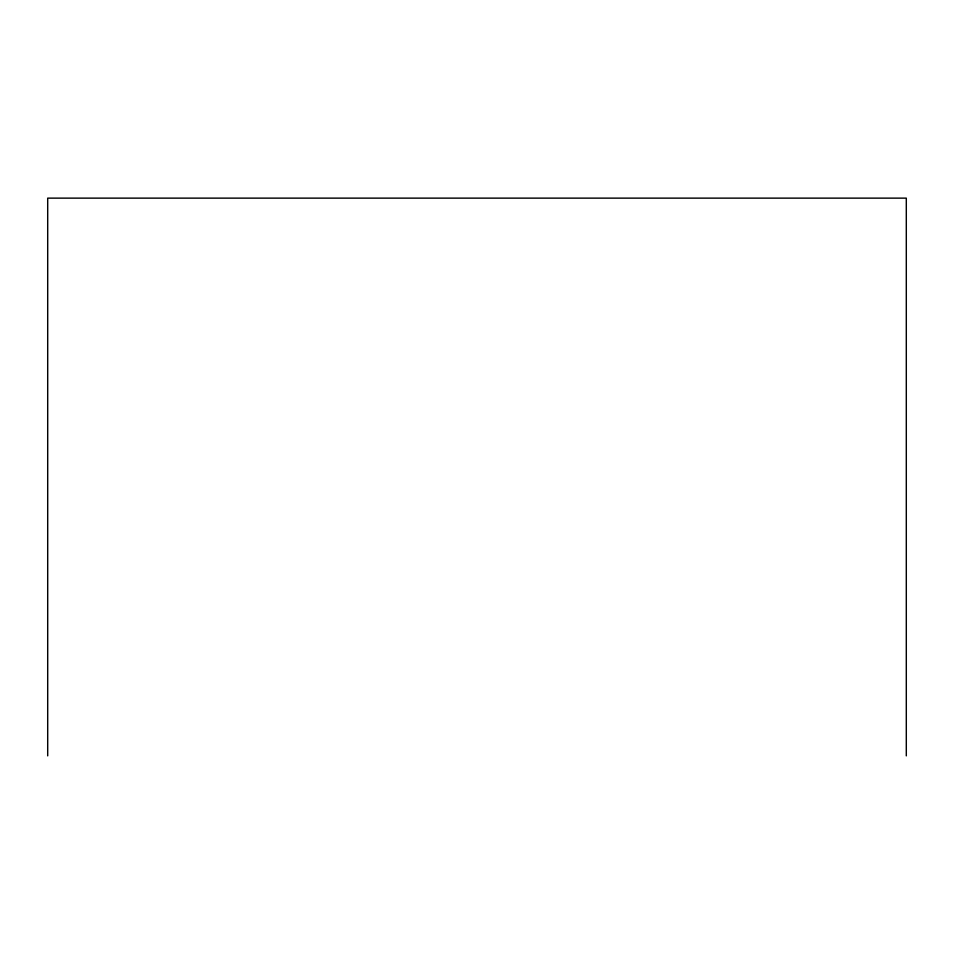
<?xml version="1.0" encoding="UTF-8"?>
<svg xmlns="http://www.w3.org/2000/svg" width="954" height="954" viewBox="0 0 954 954"><rect width="100%" height="100%" fill="white"/><g stroke="black" fill="none" stroke-linecap="round" stroke-linejoin="round"><path stroke-width="1.43" d="M906.3 755.866L906.3 198.134L47.7 198.134L47.7 755.866"/></g></svg>
